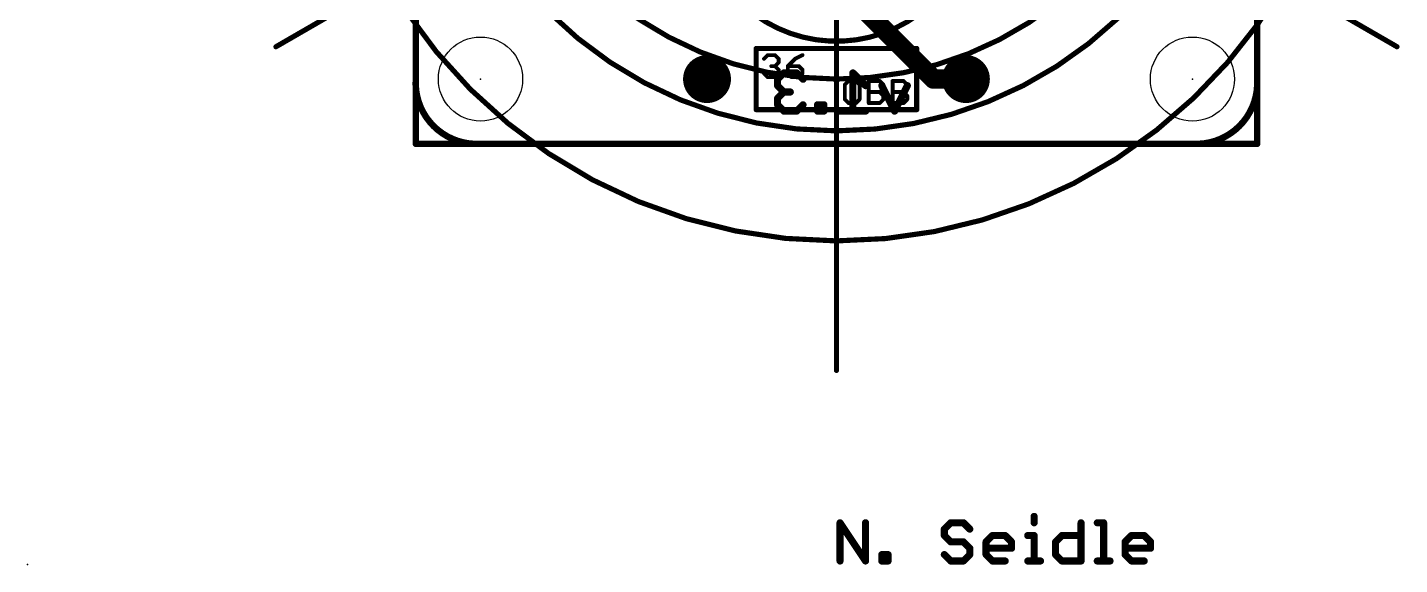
# Model space of a CAD drawing. Extents: x -31.8 to 25.5, y -33 to 25.5.
# Drawn here: x -31.8 to 22.1, y -33 to -11.9 of the extents above; entities that cross this region are included whole.
import ezdxf

# ---------------------------------------------------------------- set-up
doc = ezdxf.new("R2010")
doc.units = 0
for name, color, linetype in [('1', 12, 'CONTINUOUS'), ('16', 132, 'CONTINUOUS'), ('17', 110, 'CONTINUOUS'), ('20', 53, 'CONTINUOUS'), ('21', 41, 'CONTINUOUS'), ('23', 53, 'CONTINUOUS'), ('51', 53, 'CONTINUOUS')]:
    doc.layers.add(name, color=color, linetype=linetype)

# ---------------------------------------------------------------- blocks, each defined once
blk = doc.blocks.new('ROUNDP')
at = {"const_width": 0.5}
blk.add_lwpolyline([(0, -0.25, 1), (0, 0.25, 1), (0, -0.25)], format="xyb", dxfattribs=at)

msp = doc.modelspace()

# ---------------------------------------------------------------- linework, layer by layer
at = {"layer": '1'}
for points, const_width in [([(-16.51, -16.51), (-16.51, 21.59)], 0.254), ([(16.51, 21.59), (16.51, -16.51)], 0.254), ([(3.81, -13.97), (0, -10.16)], 0.762), ([(5.08, -13.97), (3.81, -13.97)], 0.762), ([(16.51, -16.51), (-16.51, -16.51)], 0.254)]:
    msp.add_lwpolyline(points, dxfattribs=dict(at, const_width=const_width))
for points, const_width in [([(3.81, -13.7795, 1), (3.81, -14.1605)], 0.381), ([(3.6753, -14.1047, 1), (3.9447, -13.8353)], 0.381), ([(5.08, -14.1605, 1), (5.08, -13.7795)], 0.381), ([(-16.51, -16.4465, 1), (-16.51, -16.5735)], 0.127), ([(-16.5735, -16.51, 1), (-16.4465, -16.51)], 0.127), ([(16.4465, -16.51, 1), (16.5735, -16.51)], 0.127), ([(16.51, -16.5735, 1), (16.51, -16.4465)], 0.127)]:
    msp.add_lwpolyline(points, format="xyb", dxfattribs=dict(at, const_width=const_width))
at = {"layer": '16'}
for points, const_width in [([(-16.51, -16.51), (-16.51, 21.59)], 0.254), ([(16.51, 21.59), (16.51, -16.51)], 0.254), ([(-2.0615, -13.7274), (-2.3115, -13.9774)], 0.2794), ([(-2.3115, -13.9774), (-2.3115, -14.2274)], 0.2794), ([(-1.5616, -13.7274), (-2.0615, -13.7274)], 0.2794), ([(-1.3116, -13.9774), (-1.5616, -13.7274)], 0.2794), ([(1.1441, -14.2274), (0.6442, -13.7274)], 0.2794), ([(0.6442, -13.7274), (0.6442, -15.2273)], 0.2794), ([(-2.3115, -14.2274), (-2.0615, -14.4774)], 0.2794), ([(-2.0615, -14.4774), (-2.3115, -14.7273)], 0.2794), ([(-2.0615, -14.4774), (-1.8115, -14.4774)], 0.2794), ([(2.2813, -15.2273), (1.7814, -14.2274)], 0.2794), ([(2.7813, -14.2274), (2.2813, -15.2273)], 0.2794), ([(-2.3115, -14.7273), (-2.3115, -14.9773)], 0.2794), ([(-2.3115, -14.9773), (-2.0615, -15.2273)], 0.2794), ([(-1.5616, -15.2273), (-1.3116, -14.9773)], 0.2794), ([(-0.493, -14.9773), (-0.743, -14.9773)], 0.2794), ([(-0.743, -14.9773), (-0.743, -15.2273)], 0.2794), ([(-0.493, -15.2273), (-0.493, -14.9773)], 0.2794), ([(-2.0615, -15.2273), (-1.5616, -15.2273)], 0.2794), ([(-0.743, -15.2273), (-0.493, -15.2273)], 0.2794), ([(1.1441, -15.2273), (0.1442, -15.2273)], 0.2794), ([(16.51, -16.51), (-16.51, -16.51)], 0.254)]:
    msp.add_lwpolyline(points, dxfattribs=dict(at, const_width=const_width))
for points, const_width in [([(-2.2417, -13.9774, 1), (-2.3814, -13.9774)], 0.1397), ([(-2.3609, -13.928, 1), (-2.2621, -14.0268)], 0.1397), ([(-2.0615, -13.6576, 1), (-2.0615, -13.7973)], 0.1397), ([(-2.0121, -13.7768, 1), (-2.1109, -13.678)], 0.1397), ([(-1.5122, -13.678, 1), (-1.611, -13.7768)], 0.1397), ([(-1.5616, -13.7973, 1), (-1.5616, -13.6576)], 0.1397), ([(-1.361, -14.0268, 1), (-1.2622, -13.928)], 0.1397), ([(0.6936, -13.678, 1), (0.5948, -13.7768)], 0.1397), ([(0.714, -13.7274, 1), (0.5743, -13.7274)], 0.1397), ([(-2.3814, -14.2274, 1), (-2.2417, -14.2274)], 0.1397), ([(-2.2621, -14.178, 1), (-2.3609, -14.2768)], 0.1397), ([(-2.0615, -14.4075, 1), (-2.0615, -14.5472)], 0.1397), ([(-2.0121, -14.5268, 1), (-2.1109, -14.428)], 0.1397), ([(-2.1109, -14.5268, 1), (-2.0121, -14.428)], 0.1397), ([(-1.8115, -14.5472, 1), (-1.8115, -14.4075)], 0.1397), ([(1.0948, -14.2768, 1), (1.1935, -14.178)], 0.1397), ([(1.8439, -14.1961, 1), (1.7189, -14.2586)], 0.1397), ([(2.8438, -14.2586, 1), (2.7188, -14.1961)], 0.1397), ([(-2.2417, -14.7273, 1), (-2.3814, -14.7273)], 0.1397), ([(-2.3814, -14.9773, 1), (-2.2417, -14.9773)], 0.1397), ([(-2.3609, -14.6779, 1), (-2.2621, -14.7767)], 0.1397), ([(-2.2621, -14.9279, 1), (-2.3609, -15.0267)], 0.1397), ([(-1.2622, -15.0267, 1), (-1.361, -14.9279)], 0.1397), ([(-0.743, -14.9075, 1), (-0.743, -15.0472)], 0.1397), ([(-0.6731, -14.9773, 1), (-0.8128, -14.9773)], 0.1397), ([(-0.4232, -14.9773, 1), (-0.5629, -14.9773)], 0.1397), ([(-0.493, -15.0472, 1), (-0.493, -14.9075)], 0.1397), ([(-2.0615, -15.1575, 1), (-2.0615, -15.2972)], 0.1397), ([(-2.1109, -15.2767, 1), (-2.0121, -15.1779)], 0.1397), ([(-1.611, -15.1779, 1), (-1.5122, -15.2767)], 0.1397), ([(-1.5616, -15.2972, 1), (-1.5616, -15.1575)], 0.1397), ([(-0.743, -15.1575, 1), (-0.743, -15.2972)], 0.1397), ([(-0.8128, -15.2273, 1), (-0.6731, -15.2273)], 0.1397), ([(-0.5629, -15.2273, 1), (-0.4232, -15.2273)], 0.1397), ([(-0.493, -15.2972, 1), (-0.493, -15.1575)], 0.1397), ([(0.1442, -15.1575, 1), (0.1442, -15.2972)], 0.1397), ([(0.5743, -15.2273, 1), (0.714, -15.2273)], 0.1397), ([(1.1441, -15.2972, 1), (1.1441, -15.1575)], 0.1397), ([(2.2189, -15.1961, 1), (2.3438, -15.2585)], 0.1397), ([(2.2189, -15.2585, 1), (2.3438, -15.1961)], 0.1397), ([(-16.51, -16.4465, 1), (-16.51, -16.5735)], 0.127), ([(-16.5735, -16.51, 1), (-16.4465, -16.51)], 0.127), ([(16.4465, -16.51, 1), (16.5735, -16.51)], 0.127), ([(16.51, -16.5735, 1), (16.51, -16.4465)], 0.127)]:
    msp.add_lwpolyline(points, format="xyb", dxfattribs=dict(at, const_width=const_width))
at = {"layer": '20', "const_width": 0.254}
for points in [[(-16.51, 19.05), (-16.51, -13.97)], [(16.51, -13.97), (16.51, 19.05)], [(-13.97, -16.51), (13.97, -16.51)]]:
    msp.add_lwpolyline(points, dxfattribs=at)
at = {"layer": '20'}
for points, const_width in [([(-16.51, -13.97, 0.4509), (-13.97, -16.51)], 0.254), ([(-16.5735, -13.97, 1), (-16.4465, -13.97)], 0.127), ([(-16.4466, -13.9739, 1), (-16.5734, -13.9661)], 0.127), ([(13.97, -16.51, 0.4509), (16.51, -13.97)], 0.254), ([(16.5734, -13.9661, 1), (16.4466, -13.9739)], 0.127), ([(16.4465, -13.97, 1), (16.5735, -13.97)], 0.127), ([(-13.97, -16.4465, 1), (-13.97, -16.5735)], 0.127), ([(-13.9661, -16.5734, 1), (-13.9739, -16.4466)], 0.127), ([(13.9739, -16.4466, 1), (13.9661, -16.5734)], 0.127), ([(13.97, -16.5735, 1), (13.97, -16.4465)], 0.127)]:
    msp.add_lwpolyline(points, format="xyb", dxfattribs=dict(at, const_width=const_width))
for centre in [(-13.97, -13.97), (13.97, -13.97)]:
    msp.add_circle(centre, 1.651, dxfattribs=at)
at = {"layer": '21'}
for points, const_width in [([(0, -16.002, 1), (0, 16.002, 1), (0, -16.002)], 0.2032), ([(-2, -1.985, 5.25), (2, -1.985)], 0.2032), ([(-3.0992, -12.77, 1), (-3.2008, -12.77)], 0.1016), ([(-3.15, -12.7192, 1), (-3.15, -12.8208)], 0.1016), ([(3.2008, -12.77, 1), (3.0992, -12.77)], 0.1016), ([(3.15, -12.8208, 1), (3.15, -12.7192)], 0.1016), ([(-2.8717, -13.1466, 1), (-2.8179, -13.2005)], 0.0762), ([(-2.7007, -12.9914, 1), (-2.7007, -13.0676)], 0.0762), ([(-2.6738, -13.0564, 1), (-2.7277, -13.0025)], 0.0762), ([(-2.5567, -13.4235, 1), (-2.5567, -13.4997)], 0.0762), ([(-2.3857, -13.0025, 1), (-2.4396, -13.0564)], 0.0762), ([(-2.3857, -13.4347, 1), (-2.4396, -13.4886)], 0.0762), ([(-2.4396, -13.4347, 1), (-2.3857, -13.4886)], 0.0762), ([(-2.4126, -13.0676, 1), (-2.4126, -12.9914)], 0.0762), ([(-2.4126, -13.4997, 1), (-2.4126, -13.4235)], 0.0762), ([(-2.2305, -13.1735, 1), (-2.3067, -13.1735)], 0.0762), ([(-2.3067, -13.3176, 1), (-2.2305, -13.3176)], 0.0762), ([(-2.2955, -13.2005, 1), (-2.2416, -13.1466)], 0.0762), ([(-2.2416, -13.3445, 1), (-2.2955, -13.2906)], 0.0762), ([(-1.8712, -13.4616, 1), (-1.9474, -13.4616)], 0.0762), ([(-1.9093, -13.4235, 1), (-1.9093, -13.4997)], 0.0762), ([(-1.9362, -13.4347, 1), (-1.8823, -13.4886)], 0.0762), ([(-1.6382, -13.1394, 1), (-1.6041, -13.2076)], 0.0762), ([(-1.5942, -13.2005, 1), (-1.6481, -13.1466)], 0.0762), ([(-1.4502, -13.4347, 1), (-1.5041, -13.4886)], 0.0762), ([(-1.4771, -13.4997, 1), (-1.4771, -13.4235)], 0.0762), ([(-1.316, -13.0635, 1), (-1.3501, -12.9954)], 0.0762), ([(-2.8179, -13.7228, 1), (-2.8717, -13.7767)], 0.0762), ([(-2.7007, -13.8557, 1), (-2.7007, -13.9319)], 0.0762), ([(-2.7277, -13.9207, 1), (-2.6738, -13.8669)], 0.0762), ([(-2.4396, -13.8669, 1), (-2.3857, -13.9207)], 0.0762), ([(-2.4126, -13.9319, 1), (-2.4126, -13.8557)], 0.0762), ([(-2.2305, -13.6057, 1), (-2.3067, -13.6057)], 0.0762), ([(-2.3067, -13.7497, 1), (-2.2305, -13.7497)], 0.0762), ([(-2.2955, -13.6326, 1), (-2.2416, -13.5787)], 0.0762), ([(-2.2416, -13.7767, 1), (-2.2955, -13.7228)], 0.0762), ([(-1.8823, -13.7228, 1), (-1.9362, -13.7767)], 0.0762), ([(-1.9474, -13.7497, 1), (-1.8712, -13.7497)], 0.0762), ([(-1.7652, -13.8557, 1), (-1.7652, -13.9319)], 0.0762), ([(-1.7922, -13.9207, 1), (-1.7383, -13.8669)], 0.0762), ([(-1.5041, -13.8669, 1), (-1.4502, -13.9207)], 0.0762), ([(-1.4771, -13.9319, 1), (-1.4771, -13.8557)], 0.0762), ([(-1.295, -13.6057, 1), (-1.3712, -13.6057)], 0.0762), ([(-1.3712, -13.7497, 1), (-1.295, -13.7497)], 0.0762), ([(-1.36, -13.6326, 1), (-1.3061, -13.5787)], 0.0762), ([(-1.3061, -13.7767, 1), (-1.36, -13.7228)], 0.0762), ([(0.4743, -14.0074, 1), (0.4743, -14.0836)], 0.0762), ([(0.5012, -14.0724, 1), (0.4473, -14.0185)], 0.0762), ([(0.7893, -14.0185, 1), (0.7354, -14.0724)], 0.0762), ([(0.7624, -14.0836, 1), (0.7624, -14.0074)], 0.0762), ([(1.3038, -14.0455, 1), (1.2276, -14.0455)], 0.0762), ([(1.2657, -14.0074, 1), (1.2657, -14.0836)], 0.0762), ([(1.7248, -14.0185, 1), (1.6709, -14.0724)], 0.0762), ([(1.6979, -14.0836, 1), (1.6979, -14.0074)], 0.0762), ([(2.2393, -14.0455, 1), (2.1631, -14.0455)], 0.0762), ([(2.2012, -14.0074, 1), (2.2012, -14.0836)], 0.0762), ([(2.6603, -14.0185, 1), (2.6065, -14.0724)], 0.0762), ([(2.6334, -14.0836, 1), (2.6334, -14.0074)], 0.0762), ([(0.3683, -14.1895, 1), (0.2921, -14.1895)], 0.0762), ([(0.3033, -14.1626, 1), (0.3571, -14.2165)], 0.0762), ([(0.9445, -14.1895, 1), (0.8683, -14.1895)], 0.0762), ([(0.8795, -14.2165, 1), (0.9334, -14.1626)], 0.0762), ([(1.2657, -14.4395, 1), (1.2657, -14.5157)], 0.0762), ([(1.7248, -14.4507, 1), (1.6709, -14.5046)], 0.0762), ([(1.6709, -14.4507, 1), (1.7248, -14.5046)], 0.0762), ([(1.6979, -14.5157, 1), (1.6979, -14.4395)], 0.0762), ([(1.88, -14.1895, 1), (1.8038, -14.1895)], 0.0762), ([(1.8038, -14.3336, 1), (1.88, -14.3336)], 0.0762), ([(1.815, -14.2165, 1), (1.8689, -14.1626)], 0.0762), ([(1.8689, -14.3605, 1), (1.815, -14.3066)], 0.0762), ([(2.2012, -14.4395, 1), (2.2012, -14.5157)], 0.0762), ([(2.6603, -14.4507, 1), (2.6065, -14.5046)], 0.0762), ([(2.6065, -14.4507, 1), (2.6603, -14.5046)], 0.0762), ([(2.6334, -14.5157, 1), (2.6334, -14.4395)], 0.0762), ([(2.8156, -14.1895, 1), (2.7394, -14.1895)], 0.0762), ([(2.7394, -14.3336, 1), (2.8156, -14.3336)], 0.0762), ([(2.7505, -14.2165, 1), (2.8044, -14.1626)], 0.0762), ([(2.8044, -14.3605, 1), (2.7505, -14.3066)], 0.0762), ([(-3.15, -15.1192, 1), (-3.15, -15.2208)], 0.1016), ([(0.3571, -14.7388, 1), (0.3033, -14.7927)], 0.0762), ([(0.2921, -14.7657, 1), (0.3683, -14.7657)], 0.0762), ([(0.4743, -14.8717, 1), (0.4743, -14.9479)], 0.0762), ([(0.4473, -14.9367, 1), (0.5012, -14.8829)], 0.0762), ([(0.7354, -14.8829, 1), (0.7893, -14.9367)], 0.0762), ([(0.7624, -14.9479, 1), (0.7624, -14.8717)], 0.0762), ([(0.8683, -14.7657, 1), (0.9445, -14.7657)], 0.0762), ([(0.9334, -14.7927, 1), (0.8795, -14.7388)], 0.0762), ([(1.2657, -14.8717, 1), (1.2657, -14.9479)], 0.0762), ([(1.2276, -14.9098, 1), (1.3038, -14.9098)], 0.0762), ([(1.6709, -14.8829, 1), (1.7248, -14.9367)], 0.0762), ([(1.6979, -14.9479, 1), (1.6979, -14.8717)], 0.0762), ([(1.88, -14.6217, 1), (1.8038, -14.6217)], 0.0762), ([(1.8038, -14.7657, 1), (1.88, -14.7657)], 0.0762), ([(1.815, -14.6486, 1), (1.8689, -14.5947)], 0.0762), ([(1.8689, -14.7927, 1), (1.815, -14.7388)], 0.0762), ([(2.2012, -14.8717, 1), (2.2012, -14.9479)], 0.0762), ([(2.1631, -14.9098, 1), (2.2393, -14.9098)], 0.0762), ([(2.6065, -14.8829, 1), (2.6603, -14.9367)], 0.0762), ([(2.6334, -14.9479, 1), (2.6334, -14.8717)], 0.0762), ([(2.8156, -14.6217, 1), (2.7394, -14.6217)], 0.0762), ([(2.7394, -14.7657, 1), (2.8156, -14.7657)], 0.0762), ([(2.7505, -14.6486, 1), (2.8044, -14.5947)], 0.0762), ([(2.8044, -14.7927, 1), (2.7505, -14.7388)], 0.0762), ([(3.15, -15.2208, 1), (3.15, -15.1192)], 0.1016), ([(-3.2008, -15.17, 1), (-3.0992, -15.17)], 0.1016), ([(3.0992, -15.17, 1), (3.2008, -15.17)], 0.1016), ([(7.8267, -31.1304, 1), (7.687, -31.1304)], 0.1397), ([(0.1978, -31.3417, 1), (0.0816, -31.4192)], 0.1397), ([(0.2096, -31.3804, 1), (0.0699, -31.3804)], 0.1397), ([(1.2095, -31.3804, 1), (1.0698, -31.3804)], 0.1397), ([(4.3024, -31.6304, 1), (4.1627, -31.6304)], 0.1397), ([(4.1832, -31.581, 1), (4.282, -31.6798)], 0.1397), ([(4.282, -31.831, 1), (4.1832, -31.9298)], 0.1397), ([(4.4826, -31.3106, 1), (4.4826, -31.4503)], 0.1397), ([(4.532, -31.4298, 1), (4.4332, -31.331)], 0.1397), ([(5.0319, -31.331, 1), (4.9331, -31.4298)], 0.1397), ([(4.9825, -31.4503, 1), (4.9825, -31.3106)], 0.1397), ([(5.1831, -31.6798, 1), (5.2819, -31.581)], 0.1397), ([(6.1197, -31.8105, 1), (6.1197, -31.9502)], 0.1397), ([(6.1691, -31.9298, 1), (6.0703, -31.831)], 0.1397), ([(6.6691, -31.831, 1), (6.5703, -31.9298)], 0.1397), ([(6.6197, -31.9502, 1), (6.6197, -31.8105)], 0.1397), ([(7.5069, -31.8105, 1), (7.5069, -31.9502)], 0.1397), ([(7.687, -31.3804, 1), (7.8267, -31.3804)], 0.1397), ([(7.8267, -31.8804, 1), (7.687, -31.8804)], 0.1397), ([(7.7569, -31.9502, 1), (7.7569, -31.8105)], 0.1397), ([(8.8483, -31.8105, 1), (8.8483, -31.9502)], 0.1397), ([(8.8977, -31.9298, 1), (8.7989, -31.831)], 0.1397), ([(9.6681, -31.3804, 1), (9.5284, -31.3804)], 0.1397), ([(9.5983, -31.9502, 1), (9.5983, -31.8105)], 0.1397), ([(10.2355, -31.3106, 1), (10.2355, -31.4503)], 0.1397), ([(10.5553, -31.3804, 1), (10.4156, -31.3804)], 0.1397), ([(10.4855, -31.4503, 1), (10.4855, -31.3106)], 0.1397), ([(11.5769, -31.8105, 1), (11.5769, -31.9502)], 0.1397), ([(11.6263, -31.9298, 1), (11.5275, -31.831)], 0.1397), ([(12.1263, -31.831, 1), (12.0275, -31.9298)], 0.1397), ([(12.0769, -31.9502, 1), (12.0769, -31.8105)], 0.1397), ([(4.1627, -31.8804, 1), (4.3024, -31.8804)], 0.1397), ([(4.4826, -32.0605, 1), (4.4826, -32.2002)], 0.1397), ([(4.4332, -32.1798, 1), (4.532, -32.081)], 0.1397), ([(5.0319, -32.081, 1), (4.9331, -32.1798)], 0.1397), ([(4.9825, -32.2002, 1), (4.9825, -32.0605)], 0.1397), ([(5.3024, -32.3803, 1), (5.1627, -32.3803)], 0.1397), ([(5.1831, -32.4297, 1), (5.2819, -32.3309)], 0.1397), ([(5.9396, -32.1304, 1), (5.7999, -32.1304)], 0.1397), ([(5.8697, -32.3105, 1), (5.8697, -32.4502)], 0.1397), ([(5.8204, -32.081, 1), (5.9191, -32.1798)], 0.1397), ([(6.9395, -32.1304, 1), (6.7998, -32.1304)], 0.1397), ([(6.8203, -32.1798, 1), (6.9191, -32.081)], 0.1397), ([(6.8697, -32.4502, 1), (6.8697, -32.3105)], 0.1397), ([(8.6682, -32.1304, 1), (8.5285, -32.1304)], 0.1397), ([(8.5489, -32.081, 1), (8.6477, -32.1798)], 0.1397), ([(11.3968, -32.1304, 1), (11.2571, -32.1304)], 0.1397), ([(11.2775, -32.081, 1), (11.3763, -32.1798)], 0.1397), ([(11.3269, -32.3105, 1), (11.3269, -32.4502)], 0.1397), ([(12.3967, -32.1304, 1), (12.257, -32.1304)], 0.1397), ([(12.2775, -32.1798, 1), (12.3762, -32.081)], 0.1397), ([(12.3269, -32.4502, 1), (12.3269, -32.3105)], 0.1397), ([(0.0699, -32.8803, 1), (0.2096, -32.8803)], 0.1397), ([(1.0698, -32.8803, 1), (1.2095, -32.8803)], 0.1397), ([(1.0815, -32.919, 1), (1.1977, -32.8416)], 0.1397), ([(1.7769, -32.8104, 1), (1.7769, -32.9502)], 0.1397), ([(1.8467, -32.6303, 1), (1.707, -32.6303)], 0.1397), ([(1.7769, -32.5605, 1), (1.7769, -32.7002)], 0.1397), ([(1.707, -32.8803, 1), (1.8467, -32.8803)], 0.1397), ([(2.0967, -32.6303, 1), (1.957, -32.6303)], 0.1397), ([(1.957, -32.8803, 1), (2.0967, -32.8803)], 0.1397), ([(2.0268, -32.7002, 1), (2.0268, -32.5605)], 0.1397), ([(2.0268, -32.9502, 1), (2.0268, -32.8104)], 0.1397), ([(4.282, -32.5809, 1), (4.1832, -32.6797)], 0.1397), ([(4.4826, -32.8104, 1), (4.4826, -32.9502)], 0.1397), ([(4.4332, -32.9297, 1), (4.532, -32.8309)], 0.1397), ([(4.9331, -32.8309, 1), (5.0319, -32.9297)], 0.1397), ([(4.9825, -32.9502, 1), (4.9825, -32.8104)], 0.1397), ([(5.1627, -32.6303, 1), (5.3024, -32.6303)], 0.1397), ([(5.2819, -32.6797, 1), (5.1831, -32.5809)], 0.1397), ([(5.7999, -32.6303, 1), (5.9396, -32.6303)], 0.1397), ([(5.9191, -32.5809, 1), (5.8204, -32.6797)], 0.1397), ([(6.1197, -32.8104, 1), (6.1197, -32.9502)], 0.1397), ([(6.0703, -32.9297, 1), (6.1691, -32.8309)], 0.1397), ([(6.6197, -32.9502, 1), (6.6197, -32.8104)], 0.1397), ([(6.7998, -32.3803, 1), (6.9395, -32.3803)], 0.1397), ([(7.5069, -32.8104, 1), (7.5069, -32.9502)], 0.1397), ([(7.687, -32.8803, 1), (7.8267, -32.8803)], 0.1397), ([(8.0069, -32.9502, 1), (8.0069, -32.8104)], 0.1397), ([(8.6477, -32.5809, 1), (8.5489, -32.6797)], 0.1397), ([(8.5285, -32.6303, 1), (8.6682, -32.6303)], 0.1397), ([(8.8483, -32.8104, 1), (8.8483, -32.9502)], 0.1397), ([(8.7989, -32.9297, 1), (8.8977, -32.8309)], 0.1397), ([(9.5284, -32.8803, 1), (9.6681, -32.8803)], 0.1397), ([(9.5983, -32.9502, 1), (9.5983, -32.8104)], 0.1397), ([(10.2355, -32.8104, 1), (10.2355, -32.9502)], 0.1397), ([(10.4156, -32.8803, 1), (10.5553, -32.8803)], 0.1397), ([(10.7355, -32.9502, 1), (10.7355, -32.8104)], 0.1397), ([(11.3763, -32.5809, 1), (11.2775, -32.6797)], 0.1397), ([(11.2571, -32.6303, 1), (11.3968, -32.6303)], 0.1397), ([(11.5769, -32.8104, 1), (11.5769, -32.9502)], 0.1397), ([(11.5275, -32.9297, 1), (11.6263, -32.8309)], 0.1397), ([(12.0769, -32.9502, 1), (12.0769, -32.8104)], 0.1397), ([(12.257, -32.3803, 1), (12.3967, -32.3803)], 0.1397)]:
    msp.add_lwpolyline(points, format="xyb", dxfattribs=dict(at, const_width=const_width))
for points, const_width in [([(-3.15, -15.17), (-3.15, -12.77)], 0.2032), ([(-3.15, -12.77), (3.15, -12.77)], 0.2032), ([(3.15, -12.77), (3.15, -15.17)], 0.2032), ([(-2.8448, -13.1735), (-2.7007, -13.0295)], 0.1524), ([(-2.7007, -13.0295), (-2.4126, -13.0295)], 0.1524), ([(-2.4126, -13.4616), (-2.5567, -13.4616)], 0.1524), ([(-2.4126, -13.0295), (-2.2686, -13.1735)], 0.1524), ([(-2.2686, -13.3176), (-2.4126, -13.4616)], 0.1524), ([(-2.4126, -13.4616), (-2.2686, -13.6057)], 0.1524), ([(-2.2686, -13.1735), (-2.2686, -13.3176)], 0.1524), ([(-1.6212, -13.1735), (-1.9093, -13.4616)], 0.1524), ([(-1.9093, -13.4616), (-1.9093, -13.7497)], 0.1524), ([(-1.4771, -13.4616), (-1.9093, -13.4616)], 0.1524), ([(-1.3331, -13.0295), (-1.6212, -13.1735)], 0.1524), ([(-1.3331, -13.6057), (-1.4771, -13.4616)], 0.1524), ([(-2.7007, -13.8938), (-2.8448, -13.7497)], 0.1524), ([(-2.4126, -13.8938), (-2.7007, -13.8938)], 0.1524), ([(-2.2686, -13.7497), (-2.4126, -13.8938)], 0.1524), ([(-2.2686, -13.6057), (-2.2686, -13.7497)], 0.1524), ([(-1.9093, -13.7497), (-1.7652, -13.8938)], 0.1524), ([(-1.7652, -13.8938), (-1.4771, -13.8938)], 0.1524), ([(-1.4771, -13.8938), (-1.3331, -13.7497)], 0.1524), ([(-1.3331, -13.7497), (-1.3331, -13.6057)], 0.1524), ([(0.4743, -14.0455), (0.3302, -14.1895)], 0.1524), ([(0.7624, -14.0455), (0.4743, -14.0455)], 0.1524), ([(0.9064, -14.1895), (0.7624, -14.0455)], 0.1524), ([(1.2657, -14.9098), (1.2657, -14.0455)], 0.1524), ([(1.2657, -14.0455), (1.6979, -14.0455)], 0.1524), ([(1.6979, -14.0455), (1.8419, -14.1895)], 0.1524), ([(2.2012, -14.9098), (2.2012, -14.0455)], 0.1524), ([(2.2012, -14.0455), (2.6334, -14.0455)], 0.1524), ([(2.6334, -14.0455), (2.7775, -14.1895)], 0.1524), ([(0.3302, -14.1895), (0.3302, -14.7657)], 0.1524), ([(0.9064, -14.7657), (0.9064, -14.1895)], 0.1524), ([(1.2657, -14.4776), (1.6979, -14.4776)], 0.1524), ([(1.8419, -14.3336), (1.6979, -14.4776)], 0.1524), ([(1.6979, -14.4776), (1.8419, -14.6217)], 0.1524), ([(1.8419, -14.1895), (1.8419, -14.3336)], 0.1524), ([(2.2012, -14.4776), (2.6334, -14.4776)], 0.1524), ([(2.7775, -14.3336), (2.6334, -14.4776)], 0.1524), ([(2.6334, -14.4776), (2.7775, -14.6217)], 0.1524), ([(2.7775, -14.1895), (2.7775, -14.3336)], 0.1524), ([(3.15, -15.17), (-3.15, -15.17)], 0.2032), ([(0.3302, -14.7657), (0.4743, -14.9098)], 0.1524), ([(0.4743, -14.9098), (0.7624, -14.9098)], 0.1524), ([(0.7624, -14.9098), (0.9064, -14.7657)], 0.1524), ([(1.6979, -14.9098), (1.2657, -14.9098)], 0.1524), ([(1.8419, -14.7657), (1.6979, -14.9098)], 0.1524), ([(1.8419, -14.6217), (1.8419, -14.7657)], 0.1524), ([(2.6334, -14.9098), (2.2012, -14.9098)], 0.1524), ([(2.7775, -14.7657), (2.6334, -14.9098)], 0.1524), ([(2.7775, -14.6217), (2.7775, -14.7657)], 0.1524), ([(7.7569, -31.1304), (7.7569, -31.3804)], 0.2794), ([(0.1397, -32.8803), (0.1397, -31.3804)], 0.2794), ([(0.1397, -31.3804), (1.1396, -32.8803)], 0.2794), ([(1.1396, -32.8803), (1.1396, -31.3804)], 0.2794), ([(4.4826, -31.3804), (4.2326, -31.6304)], 0.2794), ([(4.2326, -31.6304), (4.2326, -31.8804)], 0.2794), ([(4.2326, -31.8804), (4.4826, -32.1304)], 0.2794), ([(4.9825, -31.3804), (4.4826, -31.3804)], 0.2794), ([(5.2325, -31.6304), (4.9825, -31.3804)], 0.2794), ([(5.8697, -32.1304), (6.1197, -31.8804)], 0.2794), ([(6.1197, -31.8804), (6.6197, -31.8804)], 0.2794), ([(6.6197, -31.8804), (6.8697, -32.1304)], 0.2794), ([(7.5069, -31.8804), (7.7569, -31.8804)], 0.2794), ([(7.7569, -31.8804), (7.7569, -32.8803)], 0.2794), ([(8.5983, -32.1304), (8.8483, -31.8804)], 0.2794), ([(8.8483, -31.8804), (9.5983, -31.8804)], 0.2794), ([(9.5983, -31.3804), (9.5983, -32.8803)], 0.2794), ([(10.2355, -31.3804), (10.4855, -31.3804)], 0.2794), ([(10.4855, -31.3804), (10.4855, -32.8803)], 0.2794), ([(11.3269, -32.1304), (11.5769, -31.8804)], 0.2794), ([(11.5769, -31.8804), (12.0769, -31.8804)], 0.2794), ([(12.0769, -31.8804), (12.3269, -32.1304)], 0.2794), ([(4.4826, -32.1304), (4.9825, -32.1304)], 0.2794), ([(4.9825, -32.1304), (5.2325, -32.3803)], 0.2794), ([(5.2325, -32.3803), (5.2325, -32.6303)], 0.2794), ([(5.8697, -32.6303), (5.8697, -32.1304)], 0.2794), ([(6.8697, -32.3803), (5.8697, -32.3803)], 0.2794), ([(6.8697, -32.1304), (6.8697, -32.3803)], 0.2794), ([(8.5983, -32.6303), (8.5983, -32.1304)], 0.2794), ([(11.3269, -32.6303), (11.3269, -32.1304)], 0.2794), ([(12.3269, -32.3803), (11.3269, -32.3803)], 0.2794), ([(12.3269, -32.1304), (12.3269, -32.3803)], 0.2794), ([(1.7769, -32.8803), (1.7769, -32.6303)], 0.2794), ([(1.7769, -32.6303), (2.0268, -32.6303)], 0.2794), ([(2.0268, -32.8803), (1.7769, -32.8803)], 0.2794), ([(2.0268, -32.6303), (2.0268, -32.8803)], 0.2794), ([(4.4826, -32.8803), (4.2326, -32.6303)], 0.2794), ([(4.9825, -32.8803), (4.4826, -32.8803)], 0.2794), ([(5.2325, -32.6303), (4.9825, -32.8803)], 0.2794), ([(6.1197, -32.8803), (5.8697, -32.6303)], 0.2794), ([(6.6197, -32.8803), (6.1197, -32.8803)], 0.2794), ([(7.5069, -32.8803), (8.0069, -32.8803)], 0.2794), ([(8.8483, -32.8803), (8.5983, -32.6303)], 0.2794), ([(9.5983, -32.8803), (8.8483, -32.8803)], 0.2794), ([(10.2355, -32.8803), (10.7355, -32.8803)], 0.2794), ([(11.5769, -32.8803), (11.3269, -32.6303)], 0.2794), ([(12.0769, -32.8803), (11.5769, -32.8803)], 0.2794)]:
    msp.add_lwpolyline(points, dxfattribs=dict(at, const_width=const_width))
at = {"layer": '23'}
for p in [(-13.97, -13.97), (0, -13.97), (13.97, -13.97), (-31.75, -33.02)]:
    msp.add_point(p, dxfattribs=at)
at = {"layer": '51'}
for points, const_width in [([(0, -20.32, 1), (0, 20.32, 1), (0, -20.32)], 0.2032), ([(0, -13.97, 1), (0, 13.97, 1), (0, -13.97)], 0.2032), ([(-22.0218, -12.656, 1), (-21.971, -12.744)], 0.1016), ([(21.971, -12.744, 1), (22.0218, -12.656)], 0.1016), ([(-0.0508, -25.4, 1), (0.0508, -25.4)], 0.1016)]:
    msp.add_lwpolyline(points, format="xyb", dxfattribs=dict(at, const_width=const_width))
at = {"layer": '51', "const_width": 0.2032}
for points in [[(0, 0), (-21.9964, -12.7)], [(0, 0), (0, -25.4)], [(0, 0), (21.9964, -12.7)]]:
    msp.add_lwpolyline(points, dxfattribs=at)

# ---------------------------------------------------------------- block references
at = {"layer": '17', "xscale": 1.8796, "yscale": 1.8796, "rotation": 180}
for p in [(-5.08, -13.97), (-5.08, -13.97), (5.08, -13.97), (5.08, -13.97)]:
    msp.add_blockref('ROUNDP', p, dxfattribs=at)

doc.saveas('drawing.dxf')
